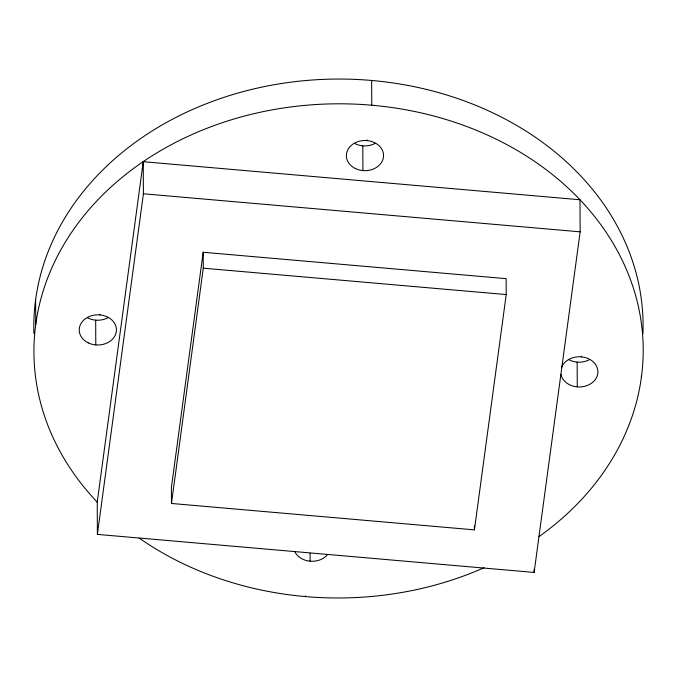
<?xml version="1.0" encoding="UTF-8"?>
<svg xmlns="http://www.w3.org/2000/svg" width="677" height="677" viewBox="0 0 677 677"><rect width="100%" height="100%" fill="white"/><g stroke="black" fill="none" stroke-linecap="round" stroke-linejoin="round"><path stroke-width="1.02" d="M97.217 502.309L143.245 161.701L579.977 199.757L580.147 231.839L534.119 572.437L97.386 534.39L97.251 502.131A304.65 247.088 -0.3 0 1 147.713 158.638A304.65 247.088 -0.3 0 1 572.048 191.76A304.65 247.088 -0.3 0 1 538.994 536.616M97.386 534.39L143.414 193.783L143.245 161.701M203.193 252.267L171.391 487.558L171.476 503.468L474.425 529.863L506.218 294.571L506.142 278.662L203.193 252.267L203.278 268.177L171.476 503.468M143.414 193.783L580.147 231.839M203.278 268.177L506.218 294.571M641.381 375.913L641.39 377.275M581.323 356.187L581.331 356.864M577.142 362.11L577.269 386.872M534.102 569.34L534.119 572.437M474.399 525.885L474.425 529.863M371.639 80.461L371.766 105.214M366.985 139.902L366.985 140.588M362.804 145.834L362.931 170.596M310.1 553.337L310.142 561.191A18.601 15.089 -0.3 0 0 327.668 554.514M305.361 595.887L305.361 596.564M99.849 314.23L99.857 314.915M95.669 320.162L95.804 344.915M35.61 299.75L35.737 324.503M484.013 567.741A304.65 247.088 -0.3 0 1 139.2 538.088M310.142 561.191A18.601 15.089 -0.3 0 1 294.817 551.653M561.487 367.552A18.601 15.089 -0.3 0 1 590.733 359.944A18.601 15.089 -0.3 0 1 588.855 384.798A18.601 15.089 -0.3 0 1 560.962 374.449M33.901 333.422A304.65 247.088 -0.3 0 1 339.287 79.048A304.65 247.088 -0.3 0 1 642.913 333.727M107.778 317.818A18.601 15.089 -0.3 0 1 87.401 317.741M589.252 359.775A18.601 15.089 -0.3 0 1 568.875 359.699M374.914 143.499A18.601 15.089 -0.3 0 1 354.536 143.414M88.222 342.85A18.601 15.089 -0.3 0 0 116.427 330.173A18.601 15.089 -0.3 0 0 88.839 316.718A18.601 15.089 -0.3 0 0 88.222 342.85M355.349 168.522A18.601 15.089 -0.3 0 0 383.563 155.845A18.601 15.089 -0.3 0 0 355.967 142.398A18.601 15.089 -0.3 0 0 355.349 168.522"/></g></svg>
